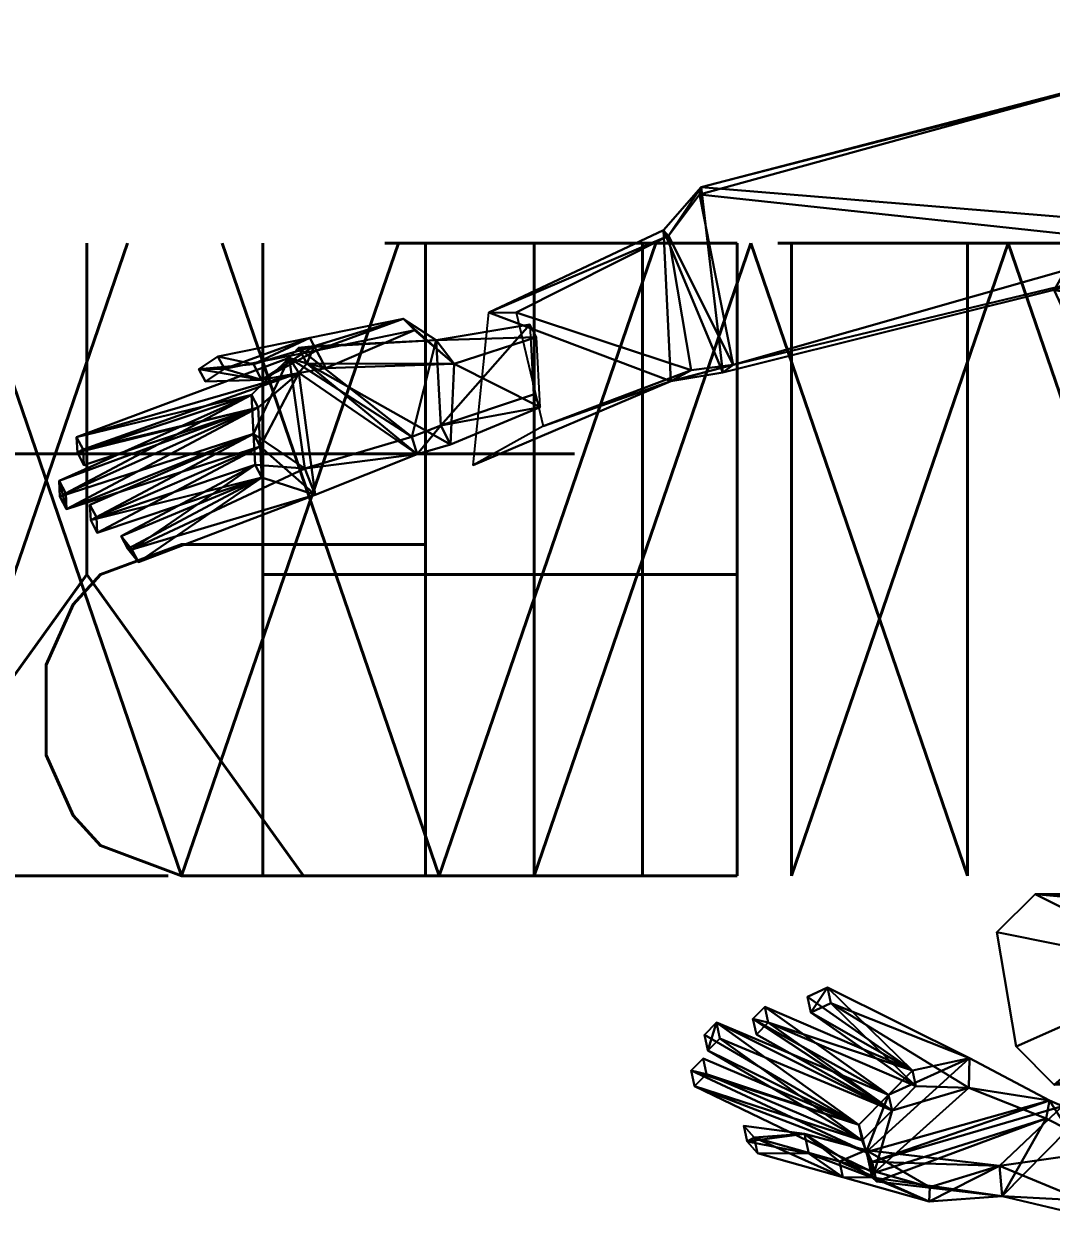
# Model space of a CAD drawing. Extents: x -0.87 to 0.86, y -0.12 to 0.33.
# Drawn here: x -0.4198 to -0.0949, y -0.0491 to 0.3279 of the extents above; entities that cross this region are included whole.
import ezdxf
from ezdxf.enums import TextEntityAlignment as Align

# ---------------------------------------------------------------- set-up
doc = ezdxf.new("R2010")
doc.units = 0
doc.layers.get('0').update_dxf_attribs({"linetype": 'CONTINUOUS'})
doc.layers.add('ASHADE', color=7, linetype='CONTINUOUS')
doc.layers.add('PESSOAS', color=41, linetype='CONTINUOUS')
doc.styles.add('ASHADE', font='simplex', dxfattribs={"height": 0.2})

# ---------------------------------------------------------------- blocks, each defined once
blk = doc.blocks.new('RM_SDB')
at = {"layer": 'ASHADE', "color": 1, "linetype": 'CONTINUOUS', "style": 'ASHADE', "flags": 1}
blk.add_attdef('NAME', text='', height=0.2, dxfattribs=at).set_placement((0, -0.15), align=Align.CENTER)
at = {"layer": 'ASHADE', "color": 7, "linetype": 'CONTINUOUS', "flags": 1}
for tag, p in [('COLOR', (-0.15, -0.19)), ('OPACITY', (-0.15, -0.205)), ('SURFACE', (-0.15, -0.22)), ('SURF1', (-0.15, -0.235)), ('SURF2', (-0.15, -0.25)), ('SURF3', (-0.15, -0.265)), ('SURF4', (-0.15, -0.28)), ('SHADINGRATE', (-0.15, -0.295)), ('DISPLACEMENT', (-0.15, -0.31)), ('DISP1', (-0.15, -0.325)), ('DISP2', (-0.15, -0.34)), ('DISP3', (-0.15, -0.355)), ('DISP4', (-0.15, -0.37)), ('DBOUND', (-0.15, -0.385)), ('SMOOTH', (-0.15, -0.4)), ('ATMOSPHERE', (-0.15, -0.415)), ('ATMO1', (-0.15, -0.43024)), ('ATMO2', (-0.15, -0.44524)), ('ATMO3', (-0.15, -0.46024)), ('ATMO4', (-0.15, -0.47524)), ('TCOORD', (-0.15, -0.49))]:
    blk.add_attdef(tag, p, '', height=0.01, dxfattribs=at)
at = {"layer": 'ASHADE', "color": 1, "linetype": 'CONTINUOUS', "style": 'ASHADE', "flags": 1}
blk.add_attdef('ACADCOLOR', (0.23, -0.475), '', height=0.1, dxfattribs=at)
blk = doc.blocks.new('02ZFMA01')
at = {"layer": 'ASHADE'}
ref = blk.add_blockref('RM_SDB', (0, 0), dxfattribs=at)
ref.add_attrib('NAME', 'BLACK MATTE', dxfattribs={"color": 1, "linetype": 'CONTINUOUS', "height": 0.2, "style": 'ASHADE'}).set_placement((0, -0.15), align=Align.CENTER)
ref = blk.add_blockref('RM_SDB', (0, 0), dxfattribs=at)
ref.add_attrib('NAME', 'BLACK EYES', dxfattribs={"color": 1, "linetype": 'CONTINUOUS', "height": 0.2, "style": 'ASHADE'}).set_placement((0, -0.15), align=Align.CENTER)
ref = blk.add_blockref('RM_SDB', (0, 0), dxfattribs=at)
ref.add_attrib('NAME', 'BLUE MATTE', dxfattribs={"color": 1, "linetype": 'CONTINUOUS', "height": 0.2, "style": 'ASHADE'}).set_placement((0, -0.15), align=Align.CENTER)
ref = blk.add_blockref('RM_SDB', (0, 0), dxfattribs=at)
ref.add_attrib('NAME', 'BLACK HAIR', dxfattribs={"color": 1, "linetype": 'CONTINUOUS', "height": 0.2, "style": 'ASHADE'}).set_placement((0, -0.15), align=Align.CENTER)
ref = blk.add_blockref('RM_SDB', (0, 0), dxfattribs=at)
ref.add_attrib('NAME', 'RED LIPS', dxfattribs={"color": 1, "linetype": 'CONTINUOUS', "height": 0.2, "style": 'ASHADE'}).set_placement((0, -0.15), align=Align.CENTER)
at = {"color": 0, "linetype": 'BYBLOCK'}
mesh = blk.add_polyface(dxfattribs=at)
corners = [(0.00053, 0.02344, 1.47777), (0.00957, 0.01666, 1.47099), (0.00505, 0.0144, 1.45969), (0.01409, 0.0144, 1.57719), (0.01635, 0.01214, 1.55911), (0.00505, 0.04378, 1.57267), (0.00505, 0.04152, 1.55233), (0.00957, 0.03248, 1.53877), (0.00279, 0.04604, 1.5207), (0.01183, 0.03926, 1.51392), (0.00505, 0.037, 1.50036), (0.01409, 0.01666, 1.49358), (0.01183, 0.00988, 1.48228), (0.01635, 0.00762, 1.50488), (0.01635, -0.00142, 1.55459), (0.00656, 0.10403, 0.50012), (0.00656, 0.05583, 0.50012), (0.00053, 0.05583, 0.46397), (0.00656, 0.09198, 0.53025), (0.00656, 0.06788, 0.53025), (0.01861, 0.09198, 0.57243), (0.01861, 0.06788, 0.57243), (0.03066, 0.09198, 0.65678), (0.03066, 0.05583, 0.65678), (-0.00549, 0.03775, 0.53025), (0.00053, 0.0257, 0.57243), (0.05476, 0.07993, 0.04218), (-0.01152, 0.07993, 0.07833), (0.03669, 0.06185, 0.03013), (0.00656, 0.00762, 0.65678), (0.00656, 0.14019, 0.65678), (0.00053, 0.13416, 0.57243), (0.03669, 0.09801, 0.03013), (0.07079, 0.13547, 0.91817), (0.09426, 0.12281, 0.90154), (0.11423, 0.14176, 0.9247), (0.08775, 0.15266, 0.93474), (0.15447, 0.14046, 0.89924), (0.09841, 0.12108, 0.89046), (0.11336, 0.15128, 0.91572), (0.09948, 0.12672, 0.88926), (0.09263, 0.13027, 0.89546), (0.06971, 0.14045, 0.91412), (0.08666, 0.15764, 0.93069), (0.1239, 0.11708, 0.86564), (0.12365, 0.1077, 0.86988), (0.13641, 0.15305, 0.92479)]
mesh.append_faces([[corners[k] for k in face] for face in [(4, 14, 6)]], dxfattribs={"color": 0})
mesh.append_faces([[corners[k] for k in face] for face in [(5, 4, 6), (8, 7, 9), (11, 9, 13), (24, 21, 25), (25, 23, 29), (30, 20, 31), (33, 35, 36), (37, 34, 38), (39, 40, 41), (38, 41, 40), (38, 44, 45), (36, 39, 43)]], dxfattribs={"vtx0": -1, "color": 0})
mesh.append_faces([[corners[k] for k in face] for face in [(3, 4, 5), (6, 7, 8), (10, 11, 0), (12, 0, 11), (10, 9, 11), (18, 19, 15), (16, 15, 19), (22, 23, 20), (21, 20, 23), (26, 27, 28), (21, 23, 25), (20, 18, 31), (35, 34, 37), (42, 43, 41), (39, 41, 43), (34, 41, 38), (35, 39, 36)]], dxfattribs={"vtx1": -1, "color": 0})
mesh.append_faces([[corners[k] for k in face] for face in [(0, 1, 2), (13, 9, 7), (15, 16, 17), (20, 21, 19), (19, 18, 20), (24, 19, 21), (30, 22, 20), (27, 26, 32), (33, 34, 35), (33, 42, 41), (41, 34, 33), (38, 40, 44), (46, 39, 35)]], dxfattribs={"vtx2": -1, "color": 0})
mesh = blk.add_polyface(dxfattribs=at)
corners = [(0.09841, 0.12108, 0.89046), (0.12365, 0.1077, 0.86988), (0.15639, 0.13739, 0.89758), (0.15447, 0.14046, 0.89924), (0.1587, 0.12878, 0.88115), (0.21173, 0.11156, 0.85623), (0.14928, 0.11923, 0.87194), (0.1362, 0.14851, 0.92972), (0.11423, 0.14176, 0.9247), (0.15633, 0.13672, 0.90984), (0.17589, 0.13159, 0.9009), (0.16485, 0.14034, 0.91462), (0.19181, 0.13274, 0.90066), (0.19512, 0.1291, 0.8953), (0.17453, 0.13781, 0.89584), (0.16376, 0.14532, 0.91057), (0.19073, 0.13772, 0.89661), (0.19404, 0.13407, 0.89125), (0.15443, 0.14543, 0.90275), (0.13641, 0.15305, 0.92479), (0.11336, 0.15128, 0.91572), (0.15311, 0.14668, 0.89418), (0.15382, 0.1439, 0.89058), (0.14819, 0.12421, 0.86789), (0.1239, 0.11708, 0.86564), (0.15761, 0.13376, 0.8771), (0.21065, 0.11654, 0.85218), (0.20688, 0.11272, 0.8485), (0.09948, 0.12672, 0.88926), (0.20642, 0.10526, 0.83946)]
mesh.append_faces([[corners[k] for k in face] for face in [(4, 2, 6), (6, 2, 1), (22, 23, 24), (22, 25, 23)]], dxfattribs={"color": 0})
mesh.append_faces([[corners[k] for k in face] for face in [(0, 2, 3), (4, 5, 2), (9, 8, 3), (9, 11, 7), (12, 10, 13), (14, 16, 17), (15, 18, 19), (20, 18, 21), (26, 25, 22), (22, 28, 21), (26, 2, 5), (3, 22, 21), (19, 11, 15), (19, 8, 7)]], dxfattribs={"vtx0": -1, "color": 0})
mesh.append_faces([[corners[k] for k in face] for face in [(7, 8, 9), (11, 10, 12), (14, 18, 15), (24, 28, 22), (25, 4, 29), (2, 22, 3), (9, 18, 10), (14, 10, 18), (13, 17, 12), (16, 12, 17), (7, 11, 19)]], dxfattribs={"vtx1": -1, "color": 0})
mesh.append_faces([[corners[k] for k in face] for face in [(0, 1, 2), (9, 10, 11), (14, 15, 16), (20, 19, 18), (26, 27, 25), (20, 21, 28), (4, 25, 27), (26, 22, 2), (3, 21, 18), (18, 9, 3), (10, 14, 17), (17, 13, 10), (12, 16, 15), (15, 11, 12)]], dxfattribs={"vtx2": -1, "color": 0})
mesh = blk.add_polyface(dxfattribs=at)
corners = [(0.29232, -0.11936, 1.12096), (0.28663, -0.11181, 1.13005), (0.26067, -0.12029, 1.11681), (0.26275, -0.12426, 1.11209), (0.26159, -0.10211, 1.09297), (0.25952, -0.09814, 1.09769), (0.29091, -0.09229, 1.09759), (0.2878, -0.08634, 1.10467), (0.20797, 0.10774, 0.85255), (0.21173, 0.11156, 0.85623), (0.1587, 0.12878, 0.88115), (0.20751, 0.10028, 0.84351), (0.20374, 0.09646, 0.83983), (0.14928, 0.11923, 0.87194), (0.19218, 0.09524, 0.84142), (0.18841, 0.09142, 0.83774), (0.14174, 0.11159, 0.86458), (0.17497, 0.08829, 0.8375), (0.1686, 0.08534, 0.83557), (0.12365, 0.1077, 0.86988), (0.14819, 0.12421, 0.86789), (0.14066, 0.11657, 0.86053), (0.1239, 0.11708, 0.86564), (0.17388, 0.09327, 0.83345), (0.16752, 0.09031, 0.83152), (0.19109, 0.10022, 0.83737), (0.18733, 0.0964, 0.83369), (0.15761, 0.13376, 0.8771), (0.20642, 0.10526, 0.83946), (0.20265, 0.10144, 0.83578), (0.20688, 0.11272, 0.8485), (0.21065, 0.11654, 0.85218)]
mesh.append_faces([[corners[k] for k in face] for face in [(16, 13, 19), (20, 21, 22)]], dxfattribs={"color": 0})
mesh.append_faces([[corners[k] for k in face] for face in [(0, 2, 3), (1, 5, 2), (18, 16, 19), (21, 24, 22), (24, 19, 22)]], dxfattribs={"vtx0": -1, "color": 0})
mesh.append_faces([[corners[k] for k in face] for face in [(4, 5, 6), (7, 6, 5), (7, 5, 1), (8, 9, 10), (11, 10, 12), (13, 12, 10), (14, 13, 15), (16, 15, 13), (17, 16, 18), (18, 19, 24), (17, 23, 16), (21, 16, 23), (15, 26, 14), (25, 14, 26), (13, 20, 12), (29, 12, 20), (11, 28, 10), (8, 30, 9), (31, 9, 30)]], dxfattribs={"vtx1": -1, "color": 0})
mesh.append_faces([[corners[k] for k in face] for face in [(0, 1, 2), (3, 4, 6), (6, 0, 3), (21, 23, 24), (20, 25, 26), (26, 21, 20), (27, 28, 29), (29, 20, 27), (18, 24, 23), (23, 17, 18), (16, 21, 26), (26, 15, 16), (14, 25, 20), (20, 13, 14), (12, 29, 28), (28, 11, 12), (30, 8, 10)]], dxfattribs={"vtx2": -1, "color": 0})
at = {"color": 251, "linetype": 'BYBLOCK'}
mesh = blk.add_polyface(dxfattribs=at)
corners = [(0.08971, -0.11972, 0.00603), (0.08971, -0.11972, 0.01205), (0.09691, -0.13517, 0.01205), (0.09691, -0.13517, 0.01808), (-0.05184, -0.0682, 0.01808), (-0.05956, -0.0718), (0.07889, -0.16708, 0.01808), (0.07889, -0.16708, 0.01205), (0.06344, -0.17428, 0.01205), (0.06344, -0.17428, 0.00603), (-0.07039, -0.11916, 0.01808), (-0.07399, -0.11143), (-0.11517, -0.08362, 0.01808), (-0.10898, -0.06664, 0.01808), (-0.1095, -0.08568), (-0.10332, -0.0687), (-0.11877, -0.0759, 0.0482), (-0.11465, -0.06458, 0.0482), (0.03617, -0.12588, 0.04218), (0.02537, -0.10271, 0.03013), (-0.06317, -0.06408, 0.04218), (-0.07965, -0.10937, 0.04218), (0.013, -0.13668, 0.03013), (0.10297, 0.05583, 0.01205), (0.10297, 0.05583, 0.00603), (0.11502, 0.06788, 0.01205), (0.11502, 0.06788, 0.01808), (-0.04767, 0.05583, 0.01808), (-0.0537, 0.06185), (0.10899, 0.10403, 0.01205), (0.10899, 0.10403, 0.01808), (0.09694, 0.11608, 0.00603), (0.09694, 0.11608, 0.01205), (-0.0537, 0.10403), (-0.04767, 0.11006, 0.01808), (-0.1019, 0.0739, 0.01808), (-0.1019, 0.09198, 0.01808), (-0.09588, 0.09198), (-0.09588, 0.0739), (-0.10793, 0.0739, 0.0482), (-0.10793, 0.08596, 0.0482), (0.05476, 0.07993, 0.04218), (0.03669, 0.06185, 0.03013), (-0.05972, 0.05583, 0.04218), (-0.05972, 0.10403, 0.04218), (0.03669, 0.09801, 0.03013)]
mesh.append_faces([[corners[k] for k in face] for face in [(3, 18, 6), (41, 26, 30)]], dxfattribs={"color": 251})
mesh.append_faces([[corners[k] for k in face] for face in [(4, 0, 5), (10, 9, 8), (1, 18, 3), (19, 4, 20), (13, 20, 4), (13, 5, 15), (11, 12, 14), (21, 12, 10), (10, 22, 21), (18, 8, 6), (24, 27, 28), (31, 34, 32), (41, 23, 26), (27, 42, 43), (43, 35, 27), (28, 35, 38), (36, 33, 37), (36, 44, 34), (45, 34, 44), (32, 41, 30)]], dxfattribs={"vtx0": -1, "color": 251})
mesh.append_faces([[corners[k] for k in face] for face in [(0, 1, 2), (3, 2, 1), (1, 0, 4), (8, 9, 6), (7, 6, 9), (12, 13, 14), (15, 14, 13), (19, 18, 1), (17, 20, 13), (10, 12, 11), (8, 22, 10), (29, 30, 25), (26, 25, 30), (33, 34, 31), (39, 40, 35), (36, 35, 40), (23, 42, 27), (27, 35, 28), (40, 44, 36), (45, 41, 32)]], dxfattribs={"vtx1": -1, "color": 251})
mesh.append_faces([[corners[k] for k in face] for face in [(6, 7, 2), (2, 3, 6), (10, 11, 9), (16, 17, 13), (13, 12, 16), (19, 1, 4), (13, 4, 5), (21, 16, 12), (18, 22, 8), (23, 24, 25), (25, 26, 23), (24, 23, 27), (31, 32, 30), (30, 29, 31), (35, 36, 37), (37, 38, 35), (41, 42, 23), (43, 39, 35), (36, 34, 33), (45, 32, 34)]], dxfattribs={"vtx2": -1, "color": 251})
at = {"color": 140, "linetype": 'BYBLOCK'}
mesh = blk.add_polyface(dxfattribs=at)
corners = [(0.03066, -0.00443, 1.07255), (0.03066, -0.06468, 1.07255), (0.01861, -0.00443, 1.05447), (0.01258, -0.08879, 1.05447), (0.01861, -0.00443, 1.1087), (0.01861, -0.04661, 1.1087), (0.02464, -0.00443, 1.21113), (0.02464, -0.05866, 1.21113), (0.04271, -0.00443, 1.24126), (0.05476, -0.08276, 1.24126), (0.04874, -0.00443, 1.27139), (0.06079, -0.08879, 1.27139), (0.04874, -0.08276, 1.30152), (0.03669, -0.00443, 1.30152), (0.01258, -0.00443, 1.3437), (0.01861, -0.07673, 1.3437), (0.01258, -0.11289, 1.30152), (0.01861, -0.11289, 1.27139), (0.01258, -0.11289, 1.24126), (0.00053, -0.08276, 1.11473), (0.00656, -0.10686, 1.0605), (0.04214, -0.21032, 1.10021), (-0.01812, -0.15113, 1.09023), (0.02683, -0.1527, 1.07458), (0.06432, -0.20519, 1.14879), (0.00636, -0.21932, 1.1256), (0.01637, -0.20569, 1.16479), (0.06414, -0.14981, 1.16293), (0.01342, -0.14486, 1.17299), (0.1984, -0.11153, 1.12596), (0.20908, -0.16535, 1.1181), (0.20858, -0.16771, 1.07358), (0.2017, -0.10905, 1.04858), (0.22046, -0.15411, 1.07438), (0.21819, -0.10636, 1.06305), (0.2189, -0.15229, 1.11327), (0.2117, -0.10988, 1.12739), (0.2585, -0.09214, 1.12856), (0.26705, -0.12803, 1.11977), (0.27568, -0.12811, 1.09849), (0.28071, -0.07984, 1.08039)]
mesh.append_faces([[corners[k] for k in face] for face in [(3, 1, 20)]], dxfattribs={"color": 140})
mesh.append_faces([[corners[k] for k in face] for face in [(2, 1, 3), (8, 7, 6), (9, 10, 11), (12, 10, 13), (13, 15, 12), (15, 16, 12), (17, 12, 16), (9, 17, 18), (18, 7, 9), (7, 19, 5), (19, 1, 5), (21, 22, 23), (25, 24, 26), (27, 26, 24), (30, 27, 24), (24, 31, 30), (23, 31, 21), (33, 32, 34), (31, 35, 30), (29, 35, 36), (38, 36, 35), (35, 39, 38), (34, 39, 33), (34, 37, 40), (34, 29, 36), (23, 29, 32), (23, 28, 27)]], dxfattribs={"vtx0": -1, "color": 140})
mesh.append_faces([[corners[k] for k in face] for face in [(0, 1, 2), (6, 7, 4), (5, 4, 7), (8, 10, 9), (14, 15, 13), (11, 12, 17), (21, 24, 25), (29, 27, 30), (32, 31, 23), (33, 35, 31), (37, 36, 38), (40, 39, 34), (36, 37, 34), (27, 29, 23)]], dxfattribs={"vtx1": -1, "color": 140})
mesh.append_faces([[corners[k] for k in face] for face in [(4, 5, 1), (1, 0, 4), (8, 9, 7), (12, 11, 10), (9, 11, 17), (27, 28, 26), (24, 21, 31), (33, 31, 32), (29, 30, 35), (35, 33, 39), (34, 32, 29)]], dxfattribs={"vtx2": -1, "color": 140})
at = {"color": 0, "linetype": 'BYBLOCK'}
mesh = blk.add_polyface(dxfattribs=at)
corners = [(0.29232, -0.11936, 1.12096), (0.30282, -0.12608, 1.14244), (0.28663, -0.11181, 1.13005), (0.29921, -0.1225, 1.14681), (0.33026, -0.1161, 1.15731), (0.33234, -0.12007, 1.15259), (0.36139, -0.11418, 1.16264), (0.35932, -0.11021, 1.16736), (0.35017, -0.11175, 1.15119), (0.34758, -0.10679, 1.15709), (0.36743, -0.11018, 1.16193), (0.33094, -0.11743, 1.14079), (0.32731, -0.11048, 1.14905), (0.33591, -0.11694, 1.13359), (0.33331, -0.11198, 1.13949), (0.33886, -0.11371, 1.13217), (0.33581, -0.10898, 1.14031), (0.33067, -0.07038, 1.10561), (0.38863, -0.05315, 1.1121), (0.33391, -0.07879, 1.10065), (0.30009, -0.08875, 1.09864), (0.2984, -0.08331, 1.10006), (0.29091, -0.09229, 1.09759), (0.2878, -0.08634, 1.10467), (0.35073, -0.10201, 1.12755), (0.35009, -0.08971, 1.11693), (0.34958, -0.07986, 1.10843), (0.34802, -0.08574, 1.12165), (0.3475, -0.0759, 1.11315), (0.34866, -0.09804, 1.13228), (0.38656, -0.04918, 1.11682)]
mesh.append_faces([[corners[k] for k in face] for face in [(24, 15, 25), (26, 25, 19), (25, 15, 19), (16, 27, 17), (27, 28, 17), (16, 29, 27)]], dxfattribs={"color": 0})
mesh.append_faces([[corners[k] for k in face] for face in [(2, 1, 3), (4, 1, 5), (15, 14, 13), (17, 18, 19), (19, 21, 17), (22, 21, 20), (20, 0, 22), (20, 15, 13), (11, 0, 13), (11, 5, 1), (4, 12, 3), (2, 12, 14), (28, 30, 17), (16, 21, 14), (23, 14, 21)]], dxfattribs={"vtx0": -1, "color": 0})
mesh.append_faces([[corners[k] for k in face] for face in [(0, 1, 2), (6, 7, 5), (4, 5, 7), (8, 9, 10), (13, 14, 11), (12, 11, 14), (20, 21, 19), (13, 0, 20), (1, 0, 11), (5, 8, 6), (9, 12, 4), (17, 21, 16)]], dxfattribs={"vtx1": -1, "color": 0})
mesh.append_faces([[corners[k] for k in face] for face in [(4, 3, 1), (11, 12, 9), (9, 8, 11), (15, 16, 14), (22, 23, 21), (20, 19, 15), (11, 8, 5), (9, 4, 7), (2, 3, 12), (23, 2, 14)]], dxfattribs={"vtx2": -1, "color": 0})
mesh = blk.add_polyface(dxfattribs=at)
corners = [(0.36743, -0.11018, 1.16193), (0.36535, -0.10621, 1.16665), (0.35932, -0.11021, 1.16736), (0.36139, -0.11418, 1.16264), (0.34758, -0.10679, 1.15709), (0.33886, -0.11371, 1.13217), (0.4061, -0.08867, 1.14962), (0.33581, -0.10898, 1.14031), (0.40402, -0.0847, 1.15434), (0.40584, -0.08375, 1.14537), (0.40377, -0.07978, 1.15009), (0.35073, -0.10201, 1.12755), (0.34866, -0.09804, 1.13228), (0.41162, -0.07483, 1.14041), (0.40954, -0.07086, 1.14513), (0.41136, -0.0699, 1.13616), (0.40929, -0.06593, 1.14088), (0.35009, -0.08971, 1.11693), (0.34802, -0.08574, 1.12165), (0.40186, -0.06729, 1.12979), (0.39978, -0.06332, 1.13451), (0.4016, -0.06237, 1.12554), (0.39953, -0.0584, 1.13026), (0.34958, -0.07986, 1.10843), (0.3475, -0.0759, 1.11315), (0.39197, -0.0573, 1.11705), (0.3899, -0.05333, 1.12177), (0.38863, -0.05315, 1.1121), (0.38656, -0.04918, 1.11682), (0.33067, -0.07038, 1.10561), (0.33391, -0.07879, 1.10065), (0.35017, -0.11175, 1.15119)]
mesh.append_faces([[corners[k] for k in face] for face in [(7, 6, 8), (11, 6, 5), (27, 23, 30), (3, 31, 0), (4, 2, 1), (8, 12, 7)]], dxfattribs={"vtx0": -1, "color": 0})
mesh.append_faces([[corners[k] for k in face] for face in [(1, 0, 4), (5, 6, 7), (11, 12, 9), (10, 9, 12), (15, 16, 13), (14, 13, 16), (19, 20, 17), (18, 17, 20), (23, 24, 21), (22, 21, 24), (27, 28, 25), (26, 25, 28), (9, 6, 11), (13, 11, 15), (17, 15, 11), (19, 17, 21), (23, 21, 17), (25, 23, 27)]], dxfattribs={"vtx1": -1, "color": 0})
mesh.append_faces([[corners[k] for k in face] for face in [(0, 1, 2), (2, 3, 0), (9, 10, 8), (8, 6, 9), (13, 14, 12), (12, 11, 13), (17, 18, 16), (16, 15, 17), (21, 22, 20), (20, 19, 21), (25, 26, 24), (24, 23, 25), (29, 28, 27), (24, 26, 28), (18, 20, 22), (22, 24, 18), (12, 14, 16), (16, 18, 12), (8, 10, 12)]], dxfattribs={"vtx2": -1, "color": 0})

msp = doc.modelspace()

# ---------------------------------------------------------------- block references
at = {"layer": 'PESSOAS', "rotation": 180}
msp.add_blockref('02ZFMA01', (0.00296, 0.10856, -0.00227), dxfattribs=at)

doc.saveas('drawing.dxf')
